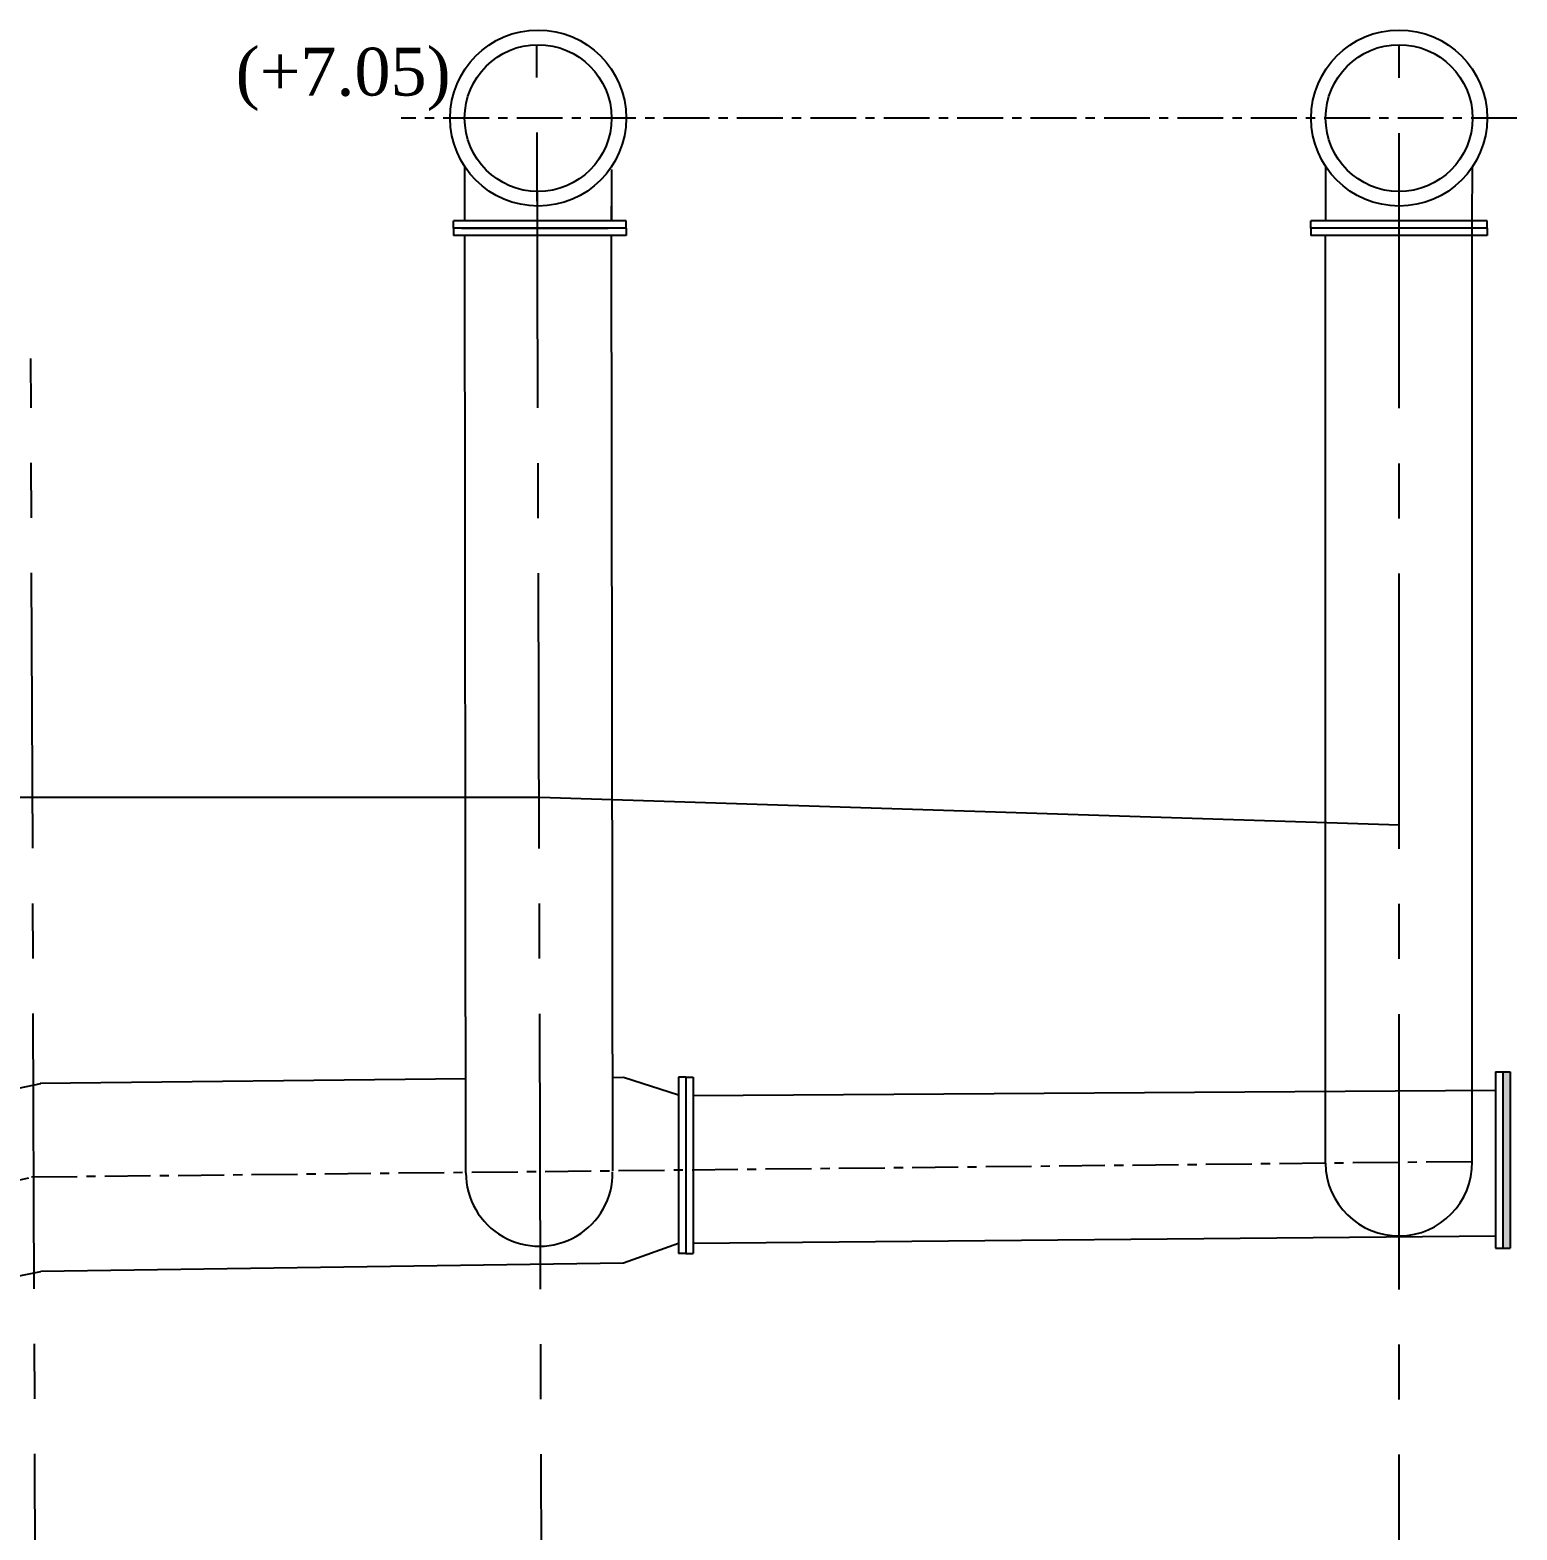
# Model space of a CAD drawing. Header units: inches. Extents: x 1824 to 2531, y 1185 to 2290.
# Drawn here: x 2176.1 to 2216.61, y 1250.8 to 1291.66 of the extents above; entities that cross this region are included whole.
import ezdxf

# ---------------------------------------------------------------- set-up
doc = ezdxf.new("R2010")
doc.units = ezdxf.units.IN
doc.header["$MEASUREMENT"] = 0
doc.linetypes.add('CENTER', pattern=[2, 1.25, -0.25, 0.25, -0.25])
for name, color, linetype in [('4', 85, 'Continuous'), ('KHRRBA', 6, 'Continuous'), ('ME-FL', 2, 'Continuous')]:
    doc.layers.add(name, color=color, linetype=linetype)
doc.styles.add('ROMANTIC', font='times.ttf')

msp = doc.modelspace()

# ---------------------------------------------------------------- hatches: boundary and pattern name
at = {"layer": 'ME-FL'}
h = msp.add_hatch(color=256, dxfattribs=at)
h.dxf.hatch_style = 1
h.paths.add_polyline_path([(2216.424, 1263.276), (2216.224, 1263.276), (2216.224, 1258.476), (2216.424, 1258.476)])

# ---------------------------------------------------------------- linework, layer by layer
at = {"color": 1, "linetype": 'CENTER'}
for p, q in [((2216.607, 1289.257), (2186.212, 1289.257)), ((2215.383, 1260.829), (2176.141, 1260.405)), ((2158.692, 1256.757), (2176.141, 1260.405))]:
    msp.add_line(p, q, dxfattribs=at)
at = {"color": 5}
for p, q in [((2187.943, 1286.457), (2187.943, 1287.932)), ((2211.395, 1287.937), (2211.395, 1286.457)), ((2191.942, 1287.857), (2191.944, 1286.457)), ((2215.388, 1286.457), (2215.392, 1287.927)), ((2189.916, 1287.257), (2189.916, 1286.257)), ((2191.944, 1286.457), (2191.944, 1286.854)), ((2215.388, 1286.057), (2215.388, 1286.854)), ((2192.343, 1286.457), (2187.637, 1286.457)), ((2187.637, 1286.257), (2187.637, 1286.457)), ((2187.943, 1286.457), (2187.637, 1286.457)), ((2192.344, 1286.257), (2192.343, 1286.457)), ((2215.795, 1286.457), (2210.995, 1286.457)), ((2210.995, 1286.257), (2210.995, 1286.457)), ((2215.795, 1286.257), (2215.795, 1286.457)), ((2192.344, 1286.257), (2187.637, 1286.257)), ((2187.637, 1286.257), (2187.637, 1286.057)), ((2192.344, 1286.057), (2187.637, 1286.057)), ((2187.85, 1286.257), (2191.85, 1286.257)), ((2187.972, 1260.527), (2187.944, 1286.057)), ((2191.972, 1260.576), (2191.944, 1286.057)), ((2192.344, 1286.257), (2192.344, 1286.057)), ((2215.795, 1286.257), (2210.995, 1286.257)), ((2210.995, 1286.257), (2210.995, 1286.057)), ((2215.795, 1286.057), (2210.995, 1286.057)), ((2211.389, 1260.786), (2211.394, 1286.057)), ((2215.383, 1260.78), (2215.388, 1286.057)), ((2215.795, 1286.257), (2215.795, 1286.057)), ((2187.972, 1263.083), (2176.376, 1262.959)), ((2191.969, 1263.126), (2192.269, 1263.13)), ((2192.269, 1263.13), (2193.769, 1262.654)), ((2193.969, 1263.13), (2193.769, 1263.13)), ((2193.769, 1263.13), (2193.769, 1258.33)), ((2193.969, 1263.13), (2193.969, 1258.33)), ((2193.969, 1263.13), (2194.169, 1263.13)), ((2194.169, 1263.13), (2194.169, 1258.33)), ((2216.024, 1263.276), (2216.024, 1258.476)), ((2216.024, 1263.276), (2216.224, 1263.276)), ((2216.224, 1263.276), (2216.224, 1258.476)), ((2216.224, 1263.276), (2216.424, 1263.276)), ((2216.424, 1263.276), (2216.424, 1258.476)), ((2160.391, 1259.614), (2176.391, 1262.959)), ((2194.169, 1262.636), (2216.024, 1262.779)), ((2213.395, 1260.807), (2213.395, 1262.807)), ((2189.972, 1260.554), (2189.972, 1260.554)), ((2193.769, 1258.602), (2192.269, 1258.061)), ((2216.024, 1258.797), (2194.169, 1258.605)), ((2193.969, 1258.33), (2193.769, 1258.33)), ((2193.969, 1258.33), (2194.169, 1258.33)), ((2216.024, 1258.476), (2216.224, 1258.476)), ((2216.224, 1258.476), (2216.424, 1258.476)), ((2160.391, 1254.599), (2176.391, 1257.838)), ((2192.269, 1258.061), (2176.391, 1257.838))]:
    msp.add_line(p, q, dxfattribs=at)
at = {"color": 3}
for p, q in [((2158.637, 1270.757), (2189.989, 1270.757)), ((2189.989, 1270.757), (2213.395, 1270.007))]:
    msp.add_line(p, q, dxfattribs=at)
at = {"color": 5}
for centre, radius in [((2189.942, 1289.258), 2.398), ((2213.397, 1289.258), 2.398), ((2189.94, 1289.257), 2), ((2213.395, 1289.257), 2)]:
    msp.add_circle(centre, radius, dxfattribs=at)
for centre, start, end in [((2189.972, 1260.527), 180, 0.7743), ((2213.389, 1260.807), 180.6194, 0.6194)]:
    msp.add_arc(centre, 2, start, end, dxfattribs=at)
at = {"layer": '4', "linetype": 'CENTER', "ltscale": 6}
for p, q in [((2190.159, 1209.361), (2189.904, 1291.257)), ((2213.395, 1209.351), (2213.395, 1291.257)), ((2176.391, 1209.367), (2176.123, 1282.71))]:
    msp.add_line(p, q, dxfattribs=at)

# ---------------------------------------------------------------- texts
at = {"layer": 'KHRRBA', "linetype": 'Continuous', "style": 'ROMANTIC'}
msp.add_text('(+7.05)', height=1.3012, dxfattribs=at).set_placement((2181.702, 1289.871))

doc.saveas('drawing.dxf')
